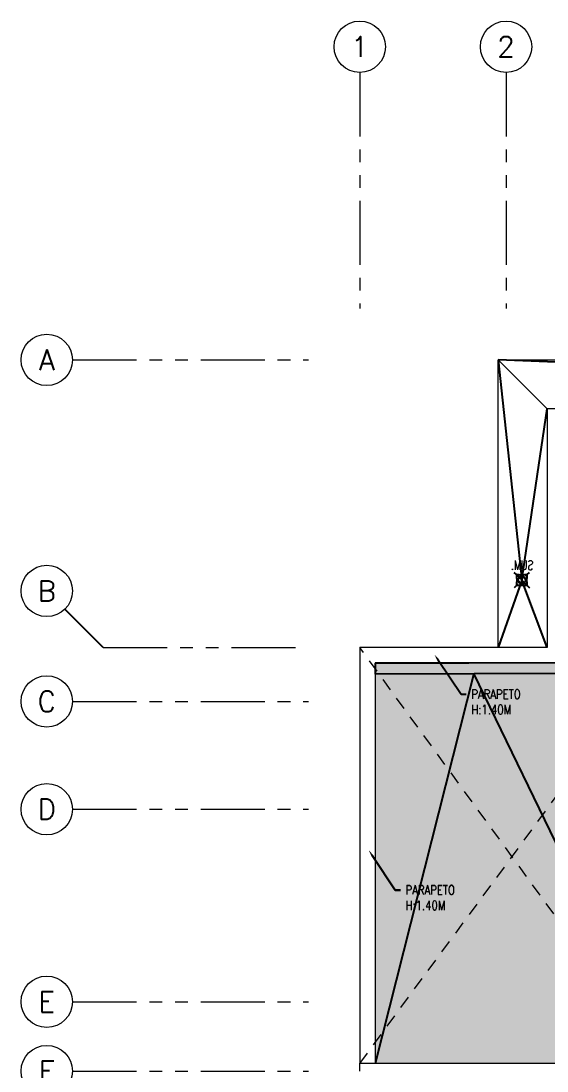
# Model space of a CAD drawing. Header units: millimetres. Extents: x -3 to 53, y -110 to 39.
# Drawn here: x -3.3 to 1.83, y -73.11 to -62.88 of the extents above; entities that cross this region are included whole.
import ezdxf
from ezdxf import colors
from ezdxf.entities.mleader import LeaderData, LeaderLine
from ezdxf.enums import TextEntityAlignment as Align
from ezdxf.math import Vec2, Vec3

# ---------------------------------------------------------------- set-up
doc = ezdxf.new("R2010")
doc.units = ezdxf.units.MM
for name, pattern in [('HIDDEN2', [0.1875, 0.125, -0.0625]), ('PHANTOM', [63.5, 31.75, -6.35, 6.35, -6.35, 6.35, -6.35]), ('PHANTOM2', [1.25, 0.625, -0.125, 0.125, -0.125, 0.125, -0.125])]:
    doc.linetypes.add(name, pattern=pattern)
for name, color, linetype in [('A-COTAS EXT', 8, 'Continuous'), ('A-EJES', 8, 'PHANTOM'), ('A-JARDIN', 8, 'Continuous'), ('A-LINEAS', 8, 'Continuous'), ('A-MURO BAJO', 8, 'Continuous'), ('A-PROYECCIONES', 8, 'HIDDEN2'), ('A-TEXTO-INDICACIONES', 8, 'Continuous')]:
    doc.layers.add(name, color=color, linetype=linetype)
doc.layers.add('DLP_MURO ALTO', color=8, linetype='Continuous', lineweight=20)
doc.styles.add('ROMANS', font='ROMANS.shx', dxfattribs={"oblique": 10})
doc.styles.add('TXT_COTAS', font='romans.shx', dxfattribs={"width": 0.8})

# ---------------------------------------------------------------- blocks, each defined once
blk = doc.blocks.new('Ejes_Torre C')
at = {"layer": 'A-COTAS EXT'}
blk.add_line((-2.5, 11.05), (-2.873, 11.423), dxfattribs=at)
at = {"layer": 'A-EJES', "color": 8, "linetype": 'PHANTOM2', "lineweight": 0}
for points in [[(0, 16.65), (0, 14.35)], [(1.425, 16.65), (1.425, 14.35)], [(-2.8, 13.85), (-0.5, 13.85)], [(-2.5, 11.05), (-0.5, 11.05)], [(-2.8, 10.525), (-0.5, 10.525)], [(-2.8, 9.475), (-0.5, 9.475)], [(-2.8, 7.6), (-0.5, 7.6)], [(-2.8, 6.925), (-0.5, 6.925)]]:
    blk.add_lwpolyline(points, dxfattribs=at)
at = {"layer": 'A-EJES', "color": 8, "linetype": 'Continuous', "lineweight": 0}
for centre in [(0, 16.9), (1.425, 16.9), (-3.05, 13.85), (-3.05, 11.6), (-3.05, 10.525), (-3.05, 9.475), (-3.05, 7.6), (-3.05, 6.925)]:
    blk.add_circle(centre, 0.25, dxfattribs=at)
at = {"layer": 'A-EJES', "color": 8, "linetype": 'Continuous', "lineweight": 0, "style": 'ROMANS'}
for s, p in [('1', (0, 16.9)), ('2', (1.425, 16.9)), ('A', (-3.05, 13.85)), ('B', (-3.05, 11.6)), ('C', (-3.05, 10.525)), ('D', (-3.05, 9.475)), ('E', (-3.05, 7.6)), ('F', (-3.05, 6.925))]:
    blk.add_text(s, height=0.2, dxfattribs=at).set_placement(p, align=Align.MIDDLE_CENTER)
blk = doc.blocks.new('*U255')
at = {"color": 8}
for p, q in [((-0.053, 0.053), (-0.075, 0.075)), ((-0.053, -0.053), (0.053, 0.053)), ((-0.051, 0.033), (-0.033, 0.051)), ((-0.05, -0.008), (0.008, 0.05)), ((-0.008, -0.05), (0.05, 0.008)), ((0.053, 0.053), (0.075, 0.075)), ((-0.053, -0.053), (-0.075, -0.075)), ((0.033, -0.051), (0.051, -0.033)), ((0.053, -0.053), (0.075, -0.075))]:
    blk.add_line(p, q, dxfattribs=at)
for centre, major_axis, start_param, end_param in [((0, 0.588), (0.167, 0.512), 3.359812, 3.55544), ((-0.591, 0), (-0.514, 0.168), 3.360366, 3.554886), ((0, 0), (0.0118, 0.036), 5.813820330443059, 12.09700563762265), ((0.591, 0), (-0.514, 0.168), 0.218773, 0.413293), ((0, -0.588), (-0.512, 0.167), -1.352577, -1.156949)]:
    blk.add_ellipse(centre, major_axis=major_axis, ratio=1, start_param=start_param, end_param=end_param, dxfattribs=at)
at = {"layer": 'A-TEXTO-INDICACIONES', "color": 8, "style": 'ROMANS', "width": 0.75}
blk.add_text('SUM.', height=0.09, dxfattribs=at).set_placement((-0.113, 0.1))
blk = doc.blocks.new('IISS-AZ')
at = {"color": 8}
for p, q in [((-41.012, -0.242, 0), (-47.35, 0, 0)), ((-47.587, -3.053, 0), (-48.55, -6.85, 0)), ((-45.75, -6.85, 0), (-47.587, -3.053, 0))]:
    blk.add_line(p, q, dxfattribs=at)
at = {"color": 8, "elevation": 0}
for points in [[(-47.35, 0), (-47.121, -2.144), (-46.875, -0.475)], [(-46.875, -2.8), (-47.121, -2.144), (-47.35, -2.8)]]:
    blk.add_lwpolyline(points, dxfattribs=at)
at = {"elevation": 0}
blk.add_lwpolyline([(-46.625, -0.625), (-46.725, -0.625), (-46.725, -2.95), (-48.55, -2.956), (-48.55, -3.056), (-46.625, -3.05)], close=True, dxfattribs=at)
at = {"ltscale": 0.05, "xscale": -1}
blk.add_blockref('*U255', (-47.121, -2.144, 0), dxfattribs=at)
blk = doc.blocks.new('DPTO 65_D2')
at = {"layer": 'A-MURO BAJO', "color": 8, "lineweight": 0}
for p, q in [((1.5, 6.375), (-7.025, 6.375)), ((-7.025, 6.375), (-7.025, 4.05)), ((-7.025, 4.05), (-8.85, 4.05)), ((-8.85, 4.05), (-8.85, 0)), ((-6.875, 3.9), (-8.7, 3.9)), ((-8.7, 3.9), (-8.7, 0))]:
    blk.add_line(p, q, dxfattribs=at)
at = {"layer": 'A-PROYECCIONES', "color": 8, "lineweight": 0}
blk.add_line((-5.9, 0), (-8.85, 4.05), dxfattribs=at)
blk.add_lwpolyline([(-8.85, 0), (-4.15, 6.375)], dxfattribs=at)
at = {"layer": 'DLP_MURO ALTO', "color": 8, "lineweight": 0}
for p in [(-5.9, 0), (-8.85, -0.075)]:
    blk.add_line(p, (-8.85, 0), dxfattribs=at)
blk = doc.blocks.new('TEXTO NOTAS AZ')
at = {"layer": 'A-TEXTO-INDICACIONES', "color": 8, "lineweight": 0}
ml = blk.add_multileader_mtext('Standard', dxfattribs=at)
ml.set_content('\\pxsm1;PARAPETO\\P\\pt16;H:1.40M', color=8, style='TXT_COTAS')
ml.set_leader_properties(color=7)
ml.build(insert=Vec2(0, 0))
ml.multileader.update_dxf_attribs({"dogleg_length": 0.05, "arrow_head_size": 0.07})
ctx = ml.context
ctx.base_point, ctx.char_height, ctx.arrow_head_size, ctx.landing_gap_size, ctx.plane_origin = Vec3(-0.313, -3.255), 0.09, 0.07, 0.05, Vec3(-0.757, -3.178)
notes = []
notes.append((ctx, [(0, (1, 1, 0), (-0.363, -3.255), (1, 0), 0.05, [(0, [(-0.622, -2.869)], 0, [])])]))
ctx.mtext.insert, ctx.mtext.rotation, ctx.mtext.width, ctx.mtext.defined_height, ctx.mtext.flow_direction = Vec3(-0.263, -3.21), 6.283185, 1.02406, 0.515, 5
ml = blk.add_multileader_mtext('Standard', dxfattribs=at)
ml.set_content('\\pxsm1;PARAPETO\\P\\pt16;H:1.40M', color=8, style='TXT_COTAS')
ml.set_leader_properties(color=7)
ml.build(insert=Vec2(0, 0))
ml.multileader.update_dxf_attribs({"dogleg_length": 0.05, "arrow_head_size": 0.07})
ctx = ml.context
ctx.base_point, ctx.char_height, ctx.arrow_head_size, ctx.landing_gap_size, ctx.plane_origin = Vec3(-0.954, -5.161), 0.09, 0.07, 0.05, Vec3(-1.397, -5.084)
notes.append((ctx, [(0, (1, 1, 0), (-1.004, -5.161), (1, 0), 0.05, [(0, [(-1.262, -4.775)], 0, [])])]))
ctx.mtext.insert, ctx.mtext.rotation, ctx.mtext.width, ctx.mtext.defined_height, ctx.mtext.flow_direction = Vec3(-0.904, -5.116), 6.283185, 1.02406, 0.515, 5
ml = blk.add_multileader_mtext('Standard', dxfattribs=at)
ml.set_content('\\pxsm1;PARAPETO\\P\\pt16;H:1.40M', color=8, style='TXT_COTAS')
ml.set_leader_properties(color=7)
ml.build(insert=Vec2(0, 0))
ml.multileader.update_dxf_attribs({"dogleg_length": 0.05, "arrow_head_size": 0.07})
ctx = ml.context
ctx.base_point, ctx.char_height, ctx.arrow_head_size, ctx.landing_gap_size, ctx.plane_origin = Vec3(-0.954, -5.162), 0.09, 0.07, 0.05, Vec3(-1.397, -5.085)
notes.append((ctx, [(0, (1, 1, 0), (-1.004, -5.162), (1, 0), 0.05, [(0, [(-1.262, -4.776)], 0, [])])]))
ctx.mtext.insert, ctx.mtext.width, ctx.mtext.defined_height, ctx.mtext.flow_direction = Vec3(-0.904, -5.117), 1.02406, 0.515, 5
for ctx, leaders in notes:
    for number, flags, end, landing, length, lines in leaders:
        leader = LeaderData()
        leader.index, (leader.has_last_leader_line, leader.has_dogleg_vector, leader.attachment_direction) = number, flags
        leader.last_leader_point, leader.dogleg_vector, leader.dogleg_length = Vec3(end), Vec3(landing), length
        for number, points, colour, breaks in lines:
            line = LeaderLine()
            line.index, line.vertices, line.color, line.breaks = number, Vec3.list(points), colors.encode_raw_color(colour), breaks
            leader.lines.append(line)
        ctx.leaders.append(leader)
blk = doc.blocks.new('arq.')
at = {"layer": 'A-JARDIN', "ltscale": 0.5}
h = blk.add_hatch(dxfattribs=at)
h.set_pattern_fill('AR-SAND', color=8, scale=0.0025)
h.set_pattern_definition([(37.5, (166.04783, -0.33881), (-0.00400008, 0.12235331), [0, -0.09652, 0, -0.10795, 0, -0.1031875]), (7.5, (166.04783, -0.33881), (0.11238082, 0.17920628), [0, -0.05207, 0, -0.086995, 0, -0.0333375]), (327.5, (165.96972, -0.33881), (0.19774809, 0.0003593), [0, -0.03175, 0, -0.1143, 0, -0.149225]), (317.5, (165.96972, -0.33881), (0.1908891, 0.05573233), [0, -0.015875, 0, -0.07493, 0, -0.085725])])
h.paths.add_polyline_path([(101.363, -67.239), (101.362, -71.139), (104.162, -71.139), (104.162, -68.589), (105.912, -68.589), (105.912, -67.539), (105.912, -67.239)])
h.paths.add_polyline_path([(101.363, -75.189), (101.362, -71.289), (104.162, -71.289), (104.162, -73.839), (105.912, -73.839), (105.912, -74.889), (105.91, -75.189), (104.548, -75.189), (103.188, -75.189)])
h.paths.add_polyline_path([(121.063, -64.914), (124.112, -64.914), (124.112, -69.064), (123.512, -69.064), (123.512, -70.464), (121.063, -70.464), (121.063, -70.614), (121.062, -70.614), (121.062, -69.464), (120.413, -69.464), (120.412, -69.789), (117.962, -69.789), (117.962, -67.739), (121.063, -67.739)])
h.paths.add_polyline_path([(121.512, -77.514), (124.112, -77.514), (124.112, -71.964), (121.513, -71.964), (121.513, -71.814), (121.512, -71.814), (121.512, -72.964), (120.412, -72.964), (120.412, -72.639), (117.962, -72.639), (117.962, -74.689), (121.512, -74.679)])
at = {"color": 8}
blk.add_blockref('IISS-AZ', (149.913, -64.289), dxfattribs=at)
at = {"layer": 'A-EJES', "color": 8, "lineweight": 0}
blk.add_blockref('Ejes_Torre C', (101.213, -78.139), dxfattribs=at)
at = {"layer": 'A-TEXTO-INDICACIONES', "color": 8}
blk.add_blockref('TEXTO NOTAS AZ', (102.563, -64.289), dxfattribs=at)
at = {"color": 8}
blk.add_blockref('DPTO 65_D2', (110.063, -71.139), dxfattribs=at)
at = {"layer": 'A-LINEAS', "color": 8, "lineweight": 0}
blk.add_line((103.038, -64.764), (102.563, -64.289), dxfattribs=at)
blk.add_lwpolyline([(102.563, -67.089), (102.563, -64.289), (116.313, -64.289), (116.313, -64.764)], dxfattribs=at)

msp = doc.modelspace()

# ---------------------------------------------------------------- block references
at = {"color": 7}
msp.add_blockref('arq.', (-101.212, -1.894), dxfattribs=at)

doc.saveas('drawing.dxf')
